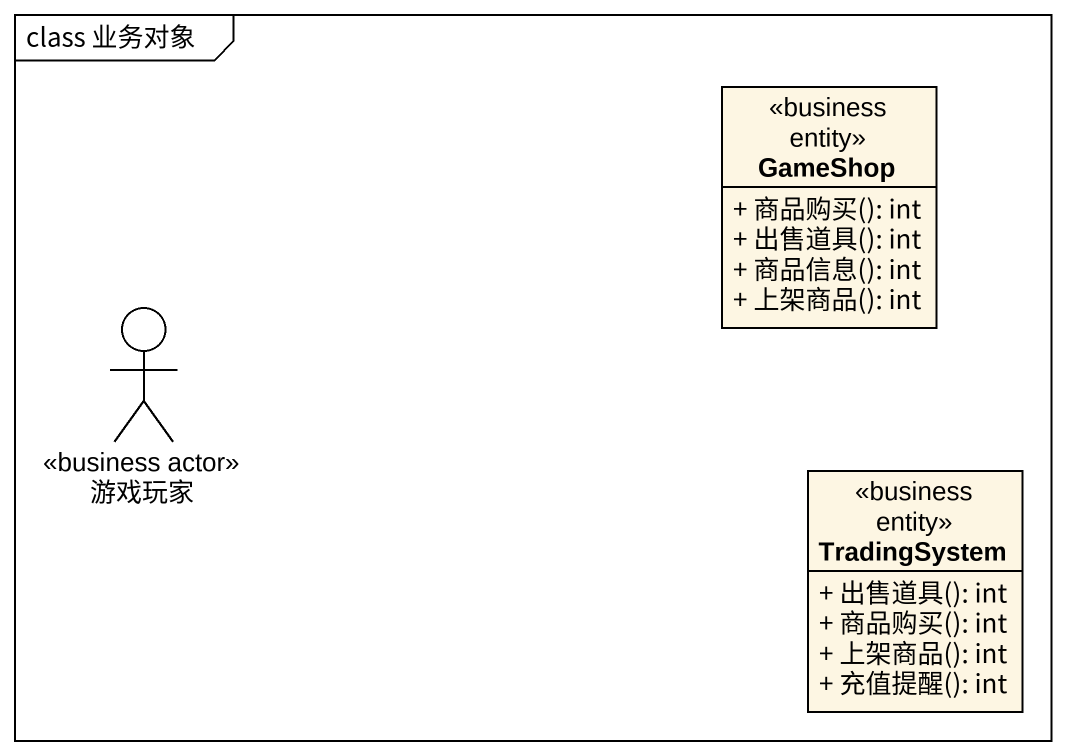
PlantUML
@startuml
mainframe class 业务对象
allowmixing
hide circle
hide empty members
skinparam classAttributeIconSize 0
class GameShop <<business entity>> {
  + 商品购买(): int
  + 出售道具(): int
  + 商品信息(): int
  + 上架商品(): int
}
actor 游戏玩家 <<business actor>>
class TradingSystem <<business entity>> {
  + 出售道具(): int
  + 商品购买(): int
  + 上架商品(): int
  + 充值提醒(): int
}
@enduml
